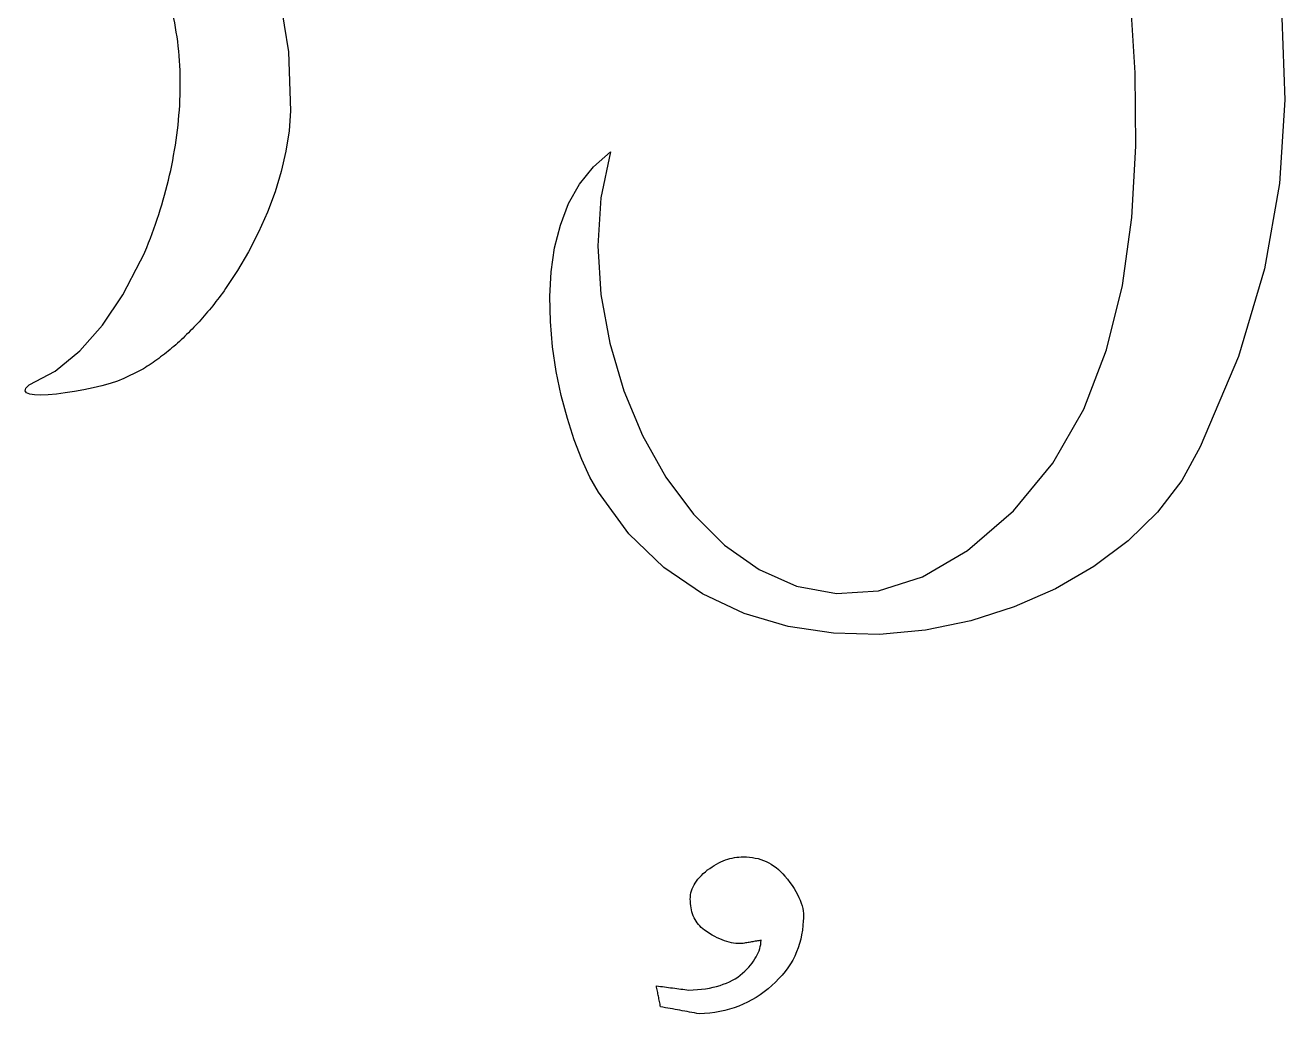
# Model space of a CAD drawing. Extents: x 23 to 503, y 214 to 344.
# Drawn here: x 142 to 204, y 213.8 to 262.5 of the extents above; entities that cross this region are included whole.
import ezdxf

# ---------------------------------------------------------------- set-up
doc = ezdxf.new("R2010")
doc.units = 0
doc.layers.add('Layer_1', color=7, linetype='CONTINUOUS')

msp = doc.modelspace()

# ---------------------------------------------------------------- linework, layer by layer
at = {"layer": 'Layer_1', "color": 1}
for points in [[(152.710535, 268.283083), (153.761925, 266.178752), (154.515634, 263.807104), (154.950555, 261.166139), (155.045582, 258.253865), (154.975935, 257.274317), (154.822629, 256.277813), (154.590931, 255.272438), (154.286102, 254.266285), (153.913408, 253.267441), (153.478117, 252.283993), (152.985495, 251.324025), (152.440804, 250.39563), (151.849311, 249.506895)], [(152.710535, 268.283083), (153.761925, 266.178752), (154.515634, 263.807104), (154.950555, 261.166139), (155.045582, 258.253865), (154.975935, 257.274317), (154.822629, 256.277813), (154.590931, 255.272438), (154.286102, 254.266285), (153.913408, 253.267441), (153.478117, 252.283993), (152.985495, 251.324025), (152.440804, 250.39563), (151.849311, 249.506895)], [(199.802795, 241.724462), (198.912655, 240.055877), (197.719411, 238.504606), (196.260573, 237.089182), (194.573652, 235.828137), (192.696166, 234.74001), (190.665622, 233.843333), (188.519537, 233.156644), (186.295419, 232.698476), (184.030784, 232.487363), (181.763142, 232.541837), (179.530005, 232.880439), (177.368891, 233.521702), (175.317305, 234.484158), (173.412762, 235.786343), (171.692779, 237.446792), (170.194862, 239.484041), (169.783766, 240.22479), (169.385813, 241.089507), (169.010993, 242.060383), (168.669295, 243.119608), (168.370716, 244.249377), (168.125244, 245.43188), (167.942872, 246.649308), (167.833593, 247.883855), (167.807403, 249.117714), (167.874281, 250.33307), (168.044227, 251.512124), (168.327228, 252.637061), (168.733281, 253.690075), (169.272373, 254.653359), (169.954502, 255.509104), (170.789654, 256.239504), (170.323665, 253.978946), (170.1754, 251.618837), (170.325519, 249.213545), (170.754678, 246.81743), (171.443543, 244.484861), (172.372771, 242.270201), (173.523018, 240.227815), (174.874953, 238.412068), (176.409229, 236.877327), (178.10651, 235.67795), (179.947454, 234.868308), (181.91272, 234.502765), (183.982972, 234.635683), (186.138868, 235.32143), (188.361066, 236.614369), (190.630229, 238.568865), (192.567156, 240.915323), (194.079963, 243.572473), (195.206648, 246.500715), (195.985203, 249.660444), (196.453622, 253.012064), (196.649899, 256.515969), (196.612027, 260.132556), (196.378003, 263.822231)], [(203.828229, 262.832212), (203.976224, 258.798249), (203.715795, 254.686729), (202.978825, 250.481414), (201.697198, 246.166073), (199.802798, 241.724465), (199.802795, 241.724462), (198.912655, 240.055877), (197.719411, 238.504606), (196.260573, 237.089182), (194.573652, 235.828137), (192.696166, 234.74001), (190.665622, 233.843333), (188.519537, 233.156644), (186.295419, 232.698476), (184.030784, 232.487363), (181.763142, 232.541837), (179.530005, 232.880439), (177.368891, 233.521702), (175.317305, 234.484158), (173.412762, 235.786343), (171.692779, 237.446792), (170.194862, 239.484041), (169.783766, 240.22479), (169.385813, 241.089507), (169.010993, 242.060383), (168.669295, 243.119608), (168.370716, 244.249377), (168.125244, 245.43188), (167.942872, 246.649308), (167.833593, 247.883855), (167.807403, 249.117714), (167.874281, 250.33307), (168.044227, 251.512124), (168.327228, 252.637061), (168.733281, 253.690075), (169.272373, 254.653359), (169.954502, 255.509104), (170.789654, 256.239504), (170.323665, 253.978946), (170.1754, 251.618837), (170.325519, 249.213545), (170.754678, 246.81743), (171.443543, 244.484861), (172.372771, 242.270201), (173.523018, 240.227815), (174.874953, 238.412068), (176.409229, 236.877327), (178.10651, 235.67795), (179.947454, 234.868308), (181.91272, 234.502765), (183.982972, 234.635683), (186.138868, 235.32143), (188.361066, 236.614369), (190.630229, 238.568865), (192.567156, 240.915323), (194.079963, 243.572473), (195.206648, 246.500715), (195.985203, 249.660444), (196.453622, 253.012064), (196.649899, 256.515969), (196.612027, 260.132556), (196.378003, 263.822231)], [(203.828229, 262.832212), (203.976224, 258.798249), (203.715795, 254.686729), (202.978825, 250.481414), (201.697198, 246.166073), (199.802798, 241.724465)], [(147.612357, 245.460232), (146.840677, 245.075569), (146.53376, 244.957095), (146.171545, 244.840543), (145.766333, 244.728328), (145.330429, 244.62287), (144.876133, 244.526587), (144.415753, 244.441904), (143.961584, 244.371235), (143.525931, 244.317001), (143.121101, 244.281621), (142.759393, 244.26751), (142.453109, 244.277106), (142.214552, 244.312804), (142.056028, 244.377032), (141.989835, 244.472212), (142.028277, 244.600761), (142.183657, 244.765099), (143.471708, 245.447673), (144.679907, 246.442351), (145.792661, 247.706213), (146.794387, 249.196344), (147.669496, 250.869831)], [(147.612357, 245.460232), (146.840677, 245.075569), (146.53376, 244.957095), (146.171545, 244.840543), (145.766333, 244.728328), (145.330429, 244.62287), (144.876133, 244.526587), (144.415753, 244.441904), (143.961584, 244.371235), (143.525931, 244.317001), (143.121101, 244.281621), (142.759393, 244.26751), (142.453109, 244.277106), (142.214552, 244.312804), (142.056028, 244.377032), (141.989835, 244.472212), (142.028277, 244.600761), (142.183657, 244.765099), (143.471708, 245.447673), (144.679907, 246.442351), (145.792661, 247.706213), (146.794387, 249.196344), (147.669496, 250.869831)], [(175.573368, 220.894981), (175.682272, 220.975194), (175.791365, 221.050048), (175.900647, 221.119542), (176.010113, 221.183677), (176.119762, 221.242447), (176.229594, 221.295857), (176.339607, 221.343906), (176.449801, 221.386589), (176.56017, 221.42391), (176.670716, 221.455869), (176.781437, 221.482454), (176.892334, 221.503677), (177.0034, 221.519538), (177.114635, 221.530037), (177.226039, 221.535173), (177.33761, 221.534939), (177.487828, 221.53381), (177.635002, 221.525005), (177.77913, 221.508523), (177.920213, 221.484337), (178.058247, 221.452474), (178.193234, 221.412926), (178.325173, 221.365691), (178.454064, 221.310767), (178.579901, 221.248153), (178.702688, 221.177849), (178.822421, 221.099854), (178.9391, 221.014163), (179.052722, 220.920778), (179.163291, 220.819698), (179.270801, 220.710921), (179.375254, 220.594445), (179.502209, 220.435427), (179.619679, 220.279282), (179.727665, 220.126012), (179.826164, 219.975619), (179.915179, 219.828102), (179.994707, 219.683457), (180.064749, 219.541691), (180.125305, 219.402801), (180.17637, 219.266787), (180.21795, 219.133649), (180.250039, 219.003386), (180.272645, 218.875999), (180.285768, 218.751491), (180.289381, 218.629859), (180.28351, 218.511106), (180.268158, 218.395228), (180.256643, 218.162607), (180.233868, 217.934478), (180.199806, 217.710839), (180.154476, 217.491688), (180.097876, 217.277027), (180.030004, 217.066848), (179.950866, 216.86115), (179.860456, 216.659931), (179.758777, 216.463189), (179.645829, 216.270919), (179.521612, 216.083123), (179.386126, 215.899794), (179.239367, 215.720936), (179.081343, 215.546539), (178.912046, 215.376605), (178.73148, 215.211129), (178.54562, 215.050144), (178.354747, 214.898997), (178.158865, 214.757691), (177.957977, 214.626224), (177.752079, 214.504595), (177.541171, 214.392806), (177.325257, 214.290851), (177.104336, 214.198736), (176.878409, 214.116457), (176.647475, 214.044014), (176.411537, 213.981403), (176.170596, 213.92863), (175.924647, 213.88569), (175.673695, 213.852582), (175.41774, 213.829299), (175.156783, 213.815865), (175.037962, 213.837399), (174.919143, 213.858932), (174.800322, 213.880466), (174.681504, 213.901999), (174.562683, 213.923533), (174.443864, 213.945066), (174.325043, 213.9666), (174.206222, 213.988134), (174.087403, 214.009667), (173.968582, 214.031201), (173.849764, 214.052734), (173.730943, 214.074268), (173.612124, 214.095801), (173.493303, 214.117335), (173.374485, 214.138868), (173.255663, 214.160402), (173.242794, 214.224895), (173.229953, 214.289386), (173.217084, 214.353879), (173.204243, 214.41837), (173.191401, 214.482863), (173.17856, 214.547354), (173.165691, 214.611847), (173.15285, 214.676338), (173.139981, 214.740831), (173.127139, 214.805325), (173.11427, 214.869816), (173.101429, 214.934309), (173.08856, 214.9988), (173.075719, 215.063293), (173.062877, 215.127784), (173.050036, 215.192277), (173.15027, 215.179323), (173.250502, 215.166369), (173.350736, 215.153415), (173.45097, 215.140461), (173.551201, 215.127507), (173.651435, 215.114553), (173.751666, 215.101599), (173.8519, 215.088645), (173.952134, 215.075691), (174.052365, 215.062737), (174.1526, 215.049783), (174.252831, 215.036829), (174.353065, 215.023875), (174.453299, 215.010921), (174.55353, 214.997967), (174.653764, 214.985013), (174.868072, 214.993423), (175.07576, 215.007563), (175.276826, 215.027431), (175.471272, 215.053057), (175.659099, 215.084412), (175.840308, 215.121504), (176.014902, 215.164334), (176.182881, 215.212907), (176.344241, 215.267224), (176.498992, 215.327284), (176.647128, 215.393089), (176.788654, 215.464641), (176.92357, 215.541942), (177.051874, 215.624997), (177.173571, 215.713801), (177.288661, 215.80836), (177.396916, 215.908546), (177.498378, 216.008912), (177.593041, 216.109457), (177.680911, 216.210185), (177.761987, 216.311096), (177.836268, 216.412191), (177.903756, 216.513472), (177.964451, 216.614942), (178.018355, 216.716602), (178.065464, 216.81845), (178.105785, 216.92049), (178.139313, 217.022725), (178.166039, 217.125152), (178.185993, 217.227779), (178.199144, 217.330601), (178.205522, 217.433621), (178.146829, 217.42363), (178.088135, 217.41364), (178.029441, 217.403649), (177.970747, 217.393658), (177.912056, 217.383668), (177.853363, 217.373677), (177.794669, 217.363686), (177.735975, 217.353696), (177.677281, 217.343705), (177.618588, 217.333714), (177.559894, 217.323724), (177.5012, 217.313733), (177.442509, 217.303742), (177.383815, 217.293752), (177.325122, 217.283761), (177.266428, 217.27377), (177.16511, 217.268352), (177.061839, 217.269198), (176.956618, 217.276282), (176.84945, 217.289631), (176.740332, 217.309246), (176.629263, 217.335125), (176.516247, 217.367279), (176.401284, 217.405706), (176.284374, 217.45041), (176.165516, 217.501397), (176.044713, 217.558665), (175.921964, 217.622222), (175.797269, 217.692066), (175.670631, 217.768204), (175.542047, 217.850638), (175.411522, 217.939372), (175.330953, 218.004023), (175.255403, 218.071892), (175.184872, 218.142978), (175.119363, 218.217279), (175.058872, 218.294797), (175.003404, 218.375532), (174.952959, 218.459482), (174.907535, 218.546646), (174.867135, 218.637028), (174.831759, 218.730621), (174.801403, 218.827432), (174.776088, 218.927454), (174.755796, 219.030694), (174.740528, 219.137145), (174.730283, 219.246811), (174.725062, 219.359689), (174.720321, 219.462432), (174.723256, 219.564263), (174.733895, 219.66518), (174.75224, 219.765186), (174.778289, 219.864282), (174.812046, 219.96247), (174.853504, 220.05975), (174.902664, 220.15612), (174.959535, 220.251584), (175.02411, 220.346146), (175.096396, 220.439801), (175.176389, 220.532554), (175.264092, 220.624406), (175.359506, 220.715355), (175.462633, 220.805403), (175.573473, 220.894554), (175.57349, 220.895966), (175.573507, 220.897377), (175.573526, 220.898788), (175.573543, 220.900199), (175.57356, 220.90161), (175.573577, 220.903021), (175.573597, 220.904432), (175.573614, 220.905843), (175.573631, 220.907254), (175.57365, 220.908666), (175.573667, 220.910077), (175.573684, 220.911488), (175.573701, 220.912899), (175.573721, 220.91431), (175.573738, 220.915721), (175.573755, 220.917132), (175.573738, 220.915721), (175.573721, 220.91431), (175.573701, 220.912899), (175.573684, 220.911488), (175.573667, 220.910077), (175.57365, 220.908666), (175.573631, 220.907254), (175.573614, 220.905843), (175.573597, 220.904432), (175.573577, 220.903021), (175.57356, 220.90161), (175.573543, 220.900199), (175.573526, 220.898788), (175.573507, 220.897377), (175.57349, 220.895966), (175.573368, 220.894981), (175.682272, 220.975194), (175.791365, 221.050048), (175.900647, 221.119542), (176.010113, 221.183677), (176.119762, 221.242447), (176.229594, 221.295857), (176.339607, 221.343906), (176.449801, 221.386589), (176.56017, 221.42391), (176.670716, 221.455869), (176.781437, 221.482454), (176.892334, 221.503677), (177.0034, 221.519538), (177.114635, 221.530037), (177.226039, 221.535173), (177.33761, 221.534939), (177.487828, 221.53381), (177.635002, 221.525005), (177.77913, 221.508523), (177.920213, 221.484337), (178.058247, 221.452474), (178.193234, 221.412926), (178.325173, 221.365691), (178.454064, 221.310767), (178.579901, 221.248153), (178.702688, 221.177849), (178.822421, 221.099854), (178.9391, 221.014163), (179.052722, 220.920778), (179.163291, 220.819698), (179.270801, 220.710921), (179.375254, 220.594445), (179.502209, 220.435427), (179.619679, 220.279282), (179.727665, 220.126012), (179.826164, 219.975619), (179.915179, 219.828102), (179.994707, 219.683457), (180.064749, 219.541691), (180.125305, 219.402801), (180.17637, 219.266787), (180.21795, 219.133649), (180.250039, 219.003386), (180.272645, 218.875999), (180.285768, 218.751491), (180.289381, 218.629859), (180.28351, 218.511106), (180.268158, 218.395228), (180.256643, 218.162607), (180.233868, 217.934478), (180.199806, 217.710839), (180.154476, 217.491688), (180.097876, 217.277027), (180.030004, 217.066848), (179.950866, 216.86115), (179.860456, 216.659931), (179.758777, 216.463189), (179.645829, 216.270919), (179.521612, 216.083123), (179.386126, 215.899794), (179.239367, 215.720936), (179.081343, 215.546539), (178.912046, 215.376605), (178.73148, 215.211129), (178.54562, 215.050144), (178.354747, 214.898997), (178.158865, 214.757691), (177.957977, 214.626224), (177.752079, 214.504595), (177.541171, 214.392806), (177.325257, 214.290851), (177.104336, 214.198736), (176.878409, 214.116457), (176.647475, 214.044014), (176.411537, 213.981403), (176.170596, 213.92863), (175.924647, 213.88569), (175.673695, 213.852582), (175.41774, 213.829299), (175.156783, 213.815865), (175.037962, 213.837399), (174.919143, 213.858932), (174.800322, 213.880466), (174.681504, 213.901999), (174.562683, 213.923533), (174.443864, 213.945066), (174.325043, 213.9666), (174.206222, 213.988134), (174.087403, 214.009667), (173.968582, 214.031201), (173.849764, 214.052734), (173.730943, 214.074268), (173.612124, 214.095801), (173.493303, 214.117335), (173.374485, 214.138868), (173.255663, 214.160402), (173.242794, 214.224895), (173.229953, 214.289386), (173.217084, 214.353879), (173.204243, 214.41837), (173.191401, 214.482863), (173.17856, 214.547354), (173.165691, 214.611847), (173.15285, 214.676338), (173.139981, 214.740831), (173.127139, 214.805325), (173.11427, 214.869816), (173.101429, 214.934309), (173.08856, 214.9988), (173.075719, 215.063293), (173.062877, 215.127784), (173.050036, 215.192277), (173.15027, 215.179323), (173.250502, 215.166369), (173.350736, 215.153415), (173.45097, 215.140461), (173.551201, 215.127507), (173.651435, 215.114553), (173.751666, 215.101599), (173.8519, 215.088645), (173.952134, 215.075691), (174.052365, 215.062737), (174.1526, 215.049783), (174.252831, 215.036829), (174.353065, 215.023875), (174.453299, 215.010921), (174.55353, 214.997967), (174.653764, 214.985013), (174.868072, 214.993423), (175.07576, 215.007563), (175.276826, 215.027431), (175.471272, 215.053057), (175.659099, 215.084412), (175.840308, 215.121504), (176.014902, 215.164334), (176.182881, 215.212907), (176.344241, 215.267224), (176.498992, 215.327284), (176.647128, 215.393089), (176.788654, 215.464641), (176.92357, 215.541942), (177.051874, 215.624997), (177.173571, 215.713801), (177.288661, 215.80836), (177.396916, 215.908546), (177.498378, 216.008912), (177.593041, 216.109457), (177.680911, 216.210185), (177.761987, 216.311096), (177.836268, 216.412191), (177.903756, 216.513472), (177.964451, 216.614942), (178.018355, 216.716602), (178.065464, 216.81845), (178.105785, 216.92049), (178.139313, 217.022725), (178.166039, 217.125152), (178.185993, 217.227779), (178.199144, 217.330601), (178.205522, 217.433621), (178.146829, 217.42363), (178.088135, 217.41364), (178.029441, 217.403649), (177.970747, 217.393658), (177.912056, 217.383668), (177.853363, 217.373677), (177.794669, 217.363686), (177.735975, 217.353696), (177.677281, 217.343705), (177.618588, 217.333714), (177.559894, 217.323724), (177.5012, 217.313733), (177.442509, 217.303742), (177.383815, 217.293752), (177.325122, 217.283761), (177.266428, 217.27377), (177.16511, 217.268352), (177.061839, 217.269198), (176.956618, 217.276282), (176.84945, 217.289631), (176.740332, 217.309246), (176.629263, 217.335125), (176.516247, 217.367279), (176.401284, 217.405706), (176.284374, 217.45041), (176.165516, 217.501397), (176.044713, 217.558665), (175.921964, 217.622222), (175.797269, 217.692066), (175.670631, 217.768204), (175.542047, 217.850638), (175.411522, 217.939372), (175.330953, 218.004023), (175.255403, 218.071892), (175.184872, 218.142978), (175.119363, 218.217279), (175.058872, 218.294797), (175.003404, 218.375532), (174.952959, 218.459482), (174.907535, 218.546646), (174.867135, 218.637028), (174.831759, 218.730621), (174.801403, 218.827432), (174.776088, 218.927454), (174.755796, 219.030694), (174.740528, 219.137145), (174.730283, 219.246811), (174.725062, 219.359689), (174.720321, 219.462432), (174.723256, 219.564263), (174.733895, 219.66518), (174.75224, 219.765186), (174.778289, 219.864282), (174.812046, 219.96247), (174.853504, 220.05975), (174.902664, 220.15612), (174.959535, 220.251584), (175.02411, 220.346146), (175.096396, 220.439801), (175.176389, 220.532554), (175.264092, 220.624406), (175.359506, 220.715355), (175.462633, 220.805403), (175.573473, 220.894554), (175.57349, 220.895966), (175.573507, 220.897377), (175.573526, 220.898788), (175.573543, 220.900199), (175.57356, 220.90161), (175.573577, 220.903021), (175.573597, 220.904432), (175.573614, 220.905843), (175.573631, 220.907254), (175.57365, 220.908666), (175.573667, 220.910077), (175.573684, 220.911488), (175.573701, 220.912899), (175.573721, 220.91431), (175.573738, 220.915721), (175.573755, 220.917132), (175.573738, 220.915721), (175.573721, 220.91431), (175.573701, 220.912899), (175.573684, 220.911488), (175.573667, 220.910077), (175.57365, 220.908666), (175.573631, 220.907254), (175.573614, 220.905843), (175.573597, 220.904432), (175.573577, 220.903021), (175.57356, 220.90161), (175.573543, 220.900199), (175.573526, 220.898788), (175.573507, 220.897377), (175.57349, 220.895966), (175.573473, 220.894554)]]:
    msp.add_lwpolyline(points, dxfattribs=at)
for points in [[(149.388384, 262.357997), (149.279331, 262.965012), (149.130986, 263.552514), (148.94076, 264.11336)], [(149.388384, 262.357997), (149.279331, 262.965012), (149.130986, 263.552514), (148.94076, 264.11336)], [(149.600288, 260.485588), (149.567209, 261.124463), (149.49744, 261.750985), (149.388384, 262.357997)], [(149.600288, 260.485588), (149.567209, 261.124463), (149.49744, 261.750985), (149.388384, 262.357997)], [(149.592047, 258.539045), (149.629749, 259.19548), (149.633359, 259.84671), (149.600288, 260.485588)], [(149.592047, 258.539045), (149.629749, 259.19548), (149.633359, 259.84671), (149.600288, 260.485588)], [(149.379265, 256.561282), (149.482553, 257.220971), (149.554345, 257.88261), (149.592047, 258.539045)], [(149.379265, 256.561282), (149.482553, 257.220971), (149.554345, 257.88261), (149.592047, 258.539045)], [(148.977522, 254.595215), (149.1412, 255.243852), (149.275978, 255.901594), (149.379265, 256.561282)], [(148.977522, 254.595215), (149.1412, 255.243852), (149.275978, 255.901594), (149.379265, 256.561282)], [(148.402404, 252.683761), (148.621273, 253.307043), (148.813845, 253.946578), (148.977522, 254.595215)], [(148.402404, 252.683761), (148.621273, 253.307043), (148.813845, 253.946578), (148.977522, 254.595215)], [(147.669496, 250.869831), (147.96726, 251.439251), (148.183532, 252.060479), (148.402404, 252.683761)], [(147.669496, 250.869831), (147.96726, 251.439251), (148.183532, 252.060479), (148.402404, 252.683761)], [(151.849311, 249.506895), (151.653313, 249.212402), (151.433626, 248.937379), (151.216278, 248.665904)], [(151.849311, 249.506895), (151.653313, 249.212402), (151.433626, 248.937379), (151.216278, 248.665904)], [(151.216278, 248.665904), (150.99893, 248.394432), (150.775537, 248.132264), (150.546977, 247.880751)], [(151.216278, 248.665904), (150.99893, 248.394432), (150.775537, 248.132264), (150.546977, 247.880751)], [(150.546977, 247.880751), (150.318416, 247.629237), (150.084688, 247.388377), (149.846668, 247.159518)], [(150.546977, 247.880751), (150.318416, 247.629237), (150.084688, 247.388377), (149.846668, 247.159518)], [(149.846668, 247.159518), (149.60865, 246.930658), (149.36634, 246.713804), (149.12062, 246.510296)], [(149.846668, 247.159518), (149.60865, 246.930658), (149.36634, 246.713804), (149.12062, 246.510296)], [(149.12062, 246.510296), (148.874898, 246.306789), (148.625763, 246.11663), (148.374094, 245.941173)], [(149.12062, 246.510296), (148.874898, 246.306789), (148.625763, 246.11663), (148.374094, 245.941173)], [(148.374094, 245.941173), (148.122423, 245.765712), (147.875439, 245.591372), (147.612357, 245.460232)], [(148.374094, 245.941173), (148.122423, 245.765712), (147.875439, 245.591372), (147.612357, 245.460232)]]:
    msp.add_open_spline(points, degree=3, dxfattribs=at)

doc.saveas('drawing.dxf')
